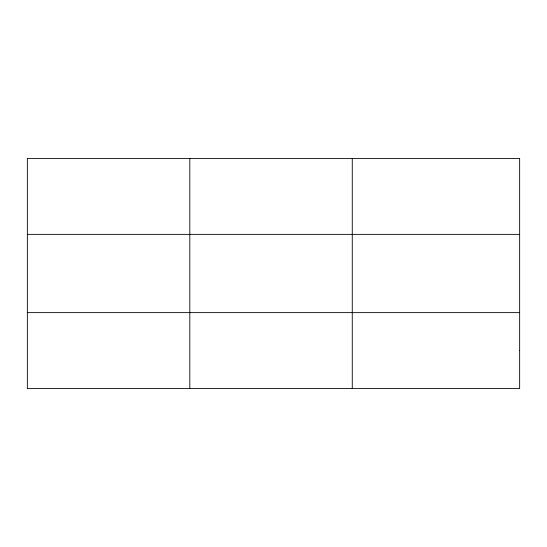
<?xml version="1.0" encoding="UTF-8"?>
<svg xmlns="http://www.w3.org/2000/svg" width="547" height="547" viewBox="0 0 547 547"><rect width="100%" height="100%" fill="white"/><g stroke="black" fill="none" stroke-linecap="round" stroke-linejoin="round"><path stroke-width="0.82" d="M189.809 158.411L189.809 388.589M352.268 158.411L352.268 388.589M27.35 234.369L519.65 234.369M27.35 312.631L519.65 312.631M519.65 350.606L519.65 388.589L27.35 388.589L27.35 158.411L519.65 158.411L519.65 350.606"/></g></svg>
